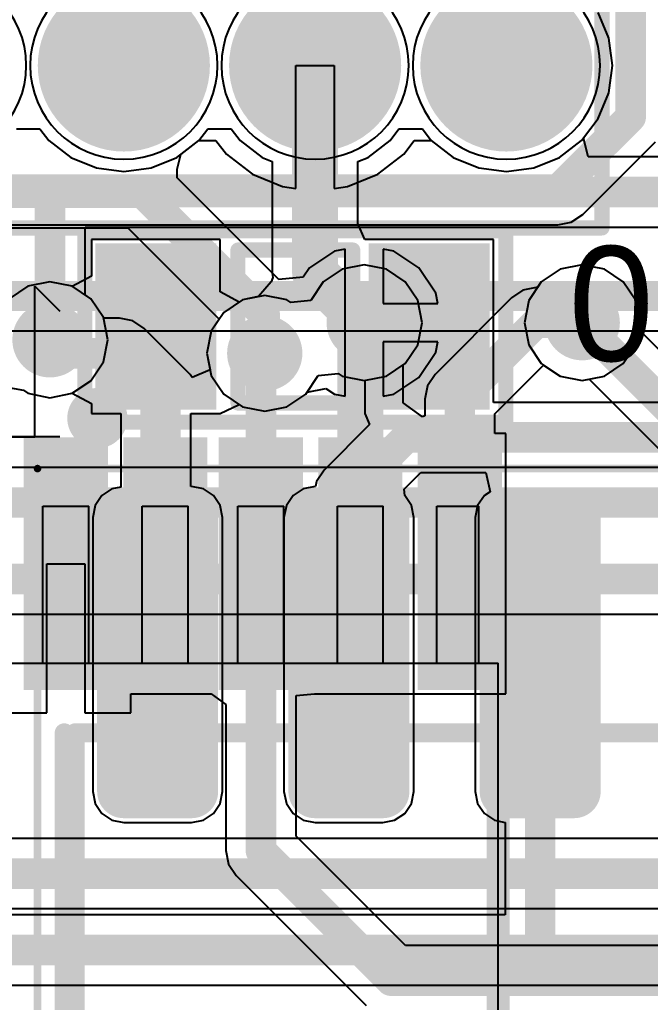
# Model space of a CAD drawing. Header units: millimetres. Extents: x 3.6 to 6.79, y 1.07 to 2.73.
# Drawn here: x 5.3469 to 5.5118, y 1.9133 to 2.1702 of the extents above; entities that cross this region are included whole.
import ezdxf

# ---------------------------------------------------------------- set-up
doc = ezdxf.new("R2010")
doc.units = ezdxf.units.MM
doc.header["$MEASUREMENT"] = 0
for name, color, linetype in [('BottomLayer', 5, 'Continuous'), ('BottomOverlay', 54, 'Continuous'), ('BottomPaste', 16, 'Continuous'), ('BottomSolder', 6, 'Continuous'), ('Mechanical13', 56, 'Continuous'), ('Mechanical15', 56, 'Continuous'), ('MidLayer1', 16, 'Continuous'), ('MidLayer2', 76, 'Continuous'), ('MultiLayer', 9, 'Continuous'), ('PadHoleLayer', 156, 'Continuous'), ('TopLayer', 1, 'Continuous'), ('TopOverlay', 2, 'Continuous'), ('TopPaste', 8, 'Continuous'), ('TopSolder', 216, 'Continuous'), ('ViaHoleLayer', 16, 'Continuous')]:
    doc.layers.add(name, color=color, linetype=linetype)

# ---------------------------------------------------------------- blocks, each defined once
blk = doc.blocks.new('61031621121_B_12')
at = {"layer": 'BottomOverlay'}
for p, q in [((0.12205, 0.39055), (0.12205, 0.40367)), ((0.12205, 0.40367), (0.12205, 0.39711)), ((0.12205, 0.39711), (0.1614, 0.39711)), ((0.1614, 0.39711), (0.15485, 0.39055))]:
    blk.add_line(p, q, dxfattribs=at)
blk = doc.blocks.new('RES_SMD_0603_B_79')
at = {"layer": 'BottomLayer'}
for points in [[(-0.04681, -0.01772), (-0.02319, -0.01772), (-0.04681, 0.01772), (-0.02319, 0.01772)], [(0.02468, -0.01772), (0.0483, -0.01772), (0.02468, 0.01771), (0.0483, 0.01771)]]:
    blk.add_solid(points, dxfattribs=at)
at = {"layer": 'BottomOverlay', "const_width": 0.00394}
for points in [[(0.035, 0.025), (-0.055, 0.025)], [(-0.055, 0.025), (-0.055, -0.025)], [(0.055, 0.025), (0.035, 0.025)], [(0.055, 0.025), (0.055, -0.025)], [(0.015, 0.02), (-0.015, 0.02)], [(-0.015, 0.02), (-0.015, -0.02)], [(0.015, 0.02), (0.015, -0.02)], [(0.015, -0.02), (-0.015, -0.02)], [(0.055, -0.025), (-0.055, -0.025)]]:
    blk.add_lwpolyline(points, dxfattribs=at)
at = {"layer": 'BottomOverlay', "const_width": 0.00197}
for points in [[(-0.05599, 0.025, 1), (-0.05402, 0.025, 1)], [(-0.05599, 0.025, 1), (-0.05402, 0.025, 1)], [(0.03401, 0.025, 1), (0.03598, 0.025, 1)], [(0.03401, 0.025, 1), (0.03598, 0.025, 1)], [(0.05401, 0.025, 1), (0.05598, 0.025, 1)], [(0.05401, 0.025, 1), (0.05598, 0.025, 1)], [(-0.01599, 0.02, 1), (-0.01402, 0.02, 1)], [(-0.01599, 0.02, 1), (-0.01402, 0.02, 1)], [(0.01401, 0.02, 1), (0.01598, 0.02, 1)], [(0.01401, 0.02, 1), (0.01598, 0.02, 1)], [(-0.01599, -0.02, 1), (-0.01402, -0.02, 1)], [(-0.01599, -0.02, 1), (-0.01402, -0.02, 1)], [(0.01401, -0.02, 1), (0.01598, -0.02, 1)], [(0.01401, -0.02, 1), (0.01598, -0.02, 1)], [(-0.05599, -0.025, 1), (-0.05402, -0.025, 1)], [(-0.05599, -0.025, 1), (-0.05402, -0.025, 1)], [(0.05401, -0.025, 1), (0.05598, -0.025, 1)], [(0.05401, -0.025, 1), (0.05598, -0.025, 1)]]:
    blk.add_lwpolyline(points, format="xyb", close=True, dxfattribs=at)
at = {"layer": 'BottomPaste'}
for points in [[(-0.04681, -0.01772), (-0.02319, -0.01772), (-0.04681, 0.01772), (-0.02319, 0.01772)], [(0.02468, -0.01772), (0.0483, -0.01772), (0.02468, 0.01771), (0.0483, 0.01771)]]:
    blk.add_solid(points, dxfattribs=at)
at = {"layer": 'BottomSolder'}
for points in [[(-0.05081, -0.02172), (-0.01919, -0.02172), (-0.05081, 0.02172), (-0.01919, 0.02172)], [(0.02068, -0.02172), (0.0523, -0.02172), (0.02068, 0.02171), (0.0523, 0.02171)]]:
    blk.add_solid(points, dxfattribs=at)
blk = doc.blocks.new('SOP65P640X110_16N_145')
at = {"layer": 'Mechanical13'}
for points in [[(0.089, 0.1), (0.089, -0.1)], [(0.089, 0.019), (0.13, 0.019)], [(0.089, 0.019), (0.089, 0.007)], [(0.13, 0.019), (0.13, 0.007)], [(0.089, 0.007), (0.13, 0.007)], [(0.089, -0.007), (0.13, -0.007)], [(0.089, -0.007), (0.089, -0.019)], [(0.13, -0.007), (0.13, -0.019)], [(0.089, -0.019), (0.13, -0.019)], [(0.089, -0.032), (0.13, -0.032)], [(0.089, -0.032), (0.089, -0.044)], [(0.13, -0.032), (0.13, -0.044)], [(0.089, -0.044), (0.13, -0.044)], [(0.089, -0.058), (0.13, -0.058)], [(0.089, -0.058), (0.089, -0.07)], [(0.13, -0.058), (0.13, -0.07)], [(0.089, -0.07), (0.13, -0.07)], [(0.089, -0.084), (0.13, -0.084)], [(0.089, -0.084), (0.089, -0.095)], [(0.13, -0.084), (0.13, -0.095)], [(0.089, -0.095), (0.13, -0.095)], [(-0.089, -0.1), (0.089, -0.1)]]:
    blk.add_lwpolyline(points, dxfattribs=at)
for points in [[(0.089, 0.019, 1), (0.089, 0.019, 1)], [(0.089, 0.019, 1), (0.089, 0.019, 1)], [(0.13, 0.019, 1), (0.13, 0.019, 1)], [(0.13, 0.019, 1), (0.13, 0.019, 1)], [(0.089, 0.007, 1), (0.089, 0.007, 1)], [(0.089, 0.007, 1), (0.089, 0.007, 1)], [(0.13, 0.007, 1), (0.13, 0.007, 1)], [(0.13, 0.007, 1), (0.13, 0.007, 1)], [(0.089, -0.007, 1), (0.089, -0.007, 1)], [(0.089, -0.007, 1), (0.089, -0.007, 1)], [(0.13, -0.007, 1), (0.13, -0.007, 1)], [(0.13, -0.007, 1), (0.13, -0.007, 1)], [(0.089, -0.019, 1), (0.089, -0.019, 1)], [(0.089, -0.019, 1), (0.089, -0.019, 1)], [(0.13, -0.019, 1), (0.13, -0.019, 1)], [(0.13, -0.019, 1), (0.13, -0.019, 1)], [(0.089, -0.032, 1), (0.089, -0.032, 1)], [(0.089, -0.032, 1), (0.089, -0.032, 1)], [(0.13, -0.032, 1), (0.13, -0.032, 1)], [(0.13, -0.032, 1), (0.13, -0.032, 1)], [(0.089, -0.044, 1), (0.089, -0.044, 1)], [(0.089, -0.044, 1), (0.089, -0.044, 1)], [(0.13, -0.044, 1), (0.13, -0.044, 1)], [(0.13, -0.044, 1), (0.13, -0.044, 1)], [(0.089, -0.058, 1), (0.089, -0.058, 1)], [(0.089, -0.058, 1), (0.089, -0.058, 1)], [(0.13, -0.058, 1), (0.13, -0.058, 1)], [(0.13, -0.058, 1), (0.13, -0.058, 1)], [(0.089, -0.07, 1), (0.089, -0.07, 1)], [(0.089, -0.07, 1), (0.089, -0.07, 1)], [(0.13, -0.07, 1), (0.13, -0.07, 1)], [(0.13, -0.07, 1), (0.13, -0.07, 1)], [(0.089, -0.084, 1), (0.089, -0.084, 1)], [(0.089, -0.084, 1), (0.089, -0.084, 1)], [(0.13, -0.084, 1), (0.13, -0.084, 1)], [(0.13, -0.084, 1), (0.13, -0.084, 1)], [(0.089, -0.095, 1), (0.089, -0.095, 1)], [(0.089, -0.095, 1), (0.089, -0.095, 1)], [(0.13, -0.095, 1), (0.13, -0.095, 1)], [(0.13, -0.095, 1), (0.13, -0.095, 1)], [(0.089, -0.1, 1), (0.089, -0.1, 1)], [(0.089, -0.1, 1), (0.089, -0.1, 1)]]:
    blk.add_lwpolyline(points, format="xyb", close=True, dxfattribs=at)
at = {"layer": 'TopLayer'}
for points in [[(0.086, 0.006), (0.144, 0.006), (0.086, 0.02), (0.144, 0.02)], [(0.086, -0.02), (0.144, -0.02), (0.086, -0.006), (0.144, -0.006)], [(0.086, -0.045), (0.144, -0.045), (0.086, -0.031), (0.144, -0.031)], [(0.086, -0.071), (0.144, -0.071), (0.086, -0.057), (0.144, -0.057)], [(0.086, -0.097), (0.144, -0.097), (0.086, -0.083), (0.144, -0.083)]]:
    blk.add_solid(points, dxfattribs=at)
at = {"layer": 'TopOverlay', "const_width": 0.006}
blk.add_lwpolyline([(-0.074, -0.1), (0.074, -0.1)], dxfattribs=at)
at = {"layer": 'TopOverlay', "const_width": 0.003}
blk.add_lwpolyline([(0.0725, -0.1, 1), (0.0755, -0.1, 1)], format="xyb", close=True, dxfattribs=at)
at = {"layer": 'TopPaste'}
for points in [[(0.086, 0.006), (0.144, 0.006), (0.086, 0.02), (0.144, 0.02)], [(0.086, -0.02), (0.144, -0.02), (0.086, -0.006), (0.144, -0.006)], [(0.086, -0.045), (0.144, -0.045), (0.086, -0.031), (0.144, -0.031)], [(0.086, -0.071), (0.144, -0.071), (0.086, -0.057), (0.144, -0.057)], [(0.086, -0.097), (0.144, -0.097), (0.086, -0.083), (0.144, -0.083)]]:
    blk.add_solid(points, dxfattribs=at)
at = {"layer": 'TopSolder'}
for points in [[(0.082, 0.002), (0.148, 0.002), (0.082, 0.024), (0.148, 0.024)], [(0.082, -0.024), (0.148, -0.024), (0.082, -0.002), (0.148, -0.002)], [(0.082, -0.049), (0.148, -0.049), (0.082, -0.027), (0.148, -0.027)], [(0.082, -0.075), (0.148, -0.075), (0.082, -0.053), (0.148, -0.053)], [(0.082, -0.101), (0.148, -0.101), (0.082, -0.079), (0.148, -0.079)]]:
    blk.add_solid(points, dxfattribs=at)
blk = doc.blocks.new('SOIC127P599X175_8N_B_157')
at = {"layer": 'BottomLayer', "const_width": 0.00295}
for points in [[(-0.13455, 0.03386, 1), (-0.13159, 0.03386, 1)], [(-0.06289, 0.03386, 1), (-0.05994, 0.03386, 1)], [(-0.13455, 0.01614, 1), (-0.13159, 0.01614, 1)], [(-0.06289, 0.01614, 1), (-0.05994, 0.01614, 1)], [(-0.13455, -0.01614, 1), (-0.13159, -0.01614, 1)], [(-0.06289, -0.01614, 1), (-0.05994, -0.01614, 1)], [(-0.13455, -0.03386, 1), (-0.13159, -0.03386, 1)], [(-0.06289, -0.03386, 1), (-0.05994, -0.03386, 1)], [(-0.13455, -0.06614, 1), (-0.13159, -0.06614, 1)], [(-0.06289, -0.06614, 1), (-0.05994, -0.06614, 1)], [(-0.13455, -0.08386, 1), (-0.13159, -0.08386, 1)], [(-0.06289, -0.08386, 1), (-0.05994, -0.08386, 1)]]:
    blk.add_lwpolyline(points, format="xyb", close=True, dxfattribs=at)
at = {"layer": 'BottomLayer'}
for points in [[(-0.13307, 0.01319), (-0.06142, 0.01319), (-0.13307, 0.03681), (-0.06142, 0.03681)], [(-0.13602, 0.01614), (-0.05846, 0.01614), (-0.13602, 0.03386), (-0.05846, 0.03386)], [(-0.13307, -0.03681), (-0.06142, -0.03681), (-0.13307, -0.01319), (-0.06142, -0.01319)], [(-0.13602, -0.03386), (-0.05846, -0.03386), (-0.13602, -0.01614), (-0.05846, -0.01614)], [(-0.13307, -0.08681), (-0.06142, -0.08681), (-0.13307, -0.06319), (-0.06142, -0.06319)], [(-0.13602, -0.08386), (-0.05846, -0.08386), (-0.13602, -0.06614), (-0.05846, -0.06614)]]:
    blk.add_solid(points, dxfattribs=at)
at = {"layer": 'BottomOverlay'}
for points, const_width in [([(-0.15512, -0.09075, 1), (-0.16299, -0.09075, 1)], 0.00787), ([(-0.16496, -0.09075, 1), (-0.16102, -0.09075, 1)], 0.00394), ([(-0.15709, -0.09075, 1), (-0.15315, -0.09075, 1)], 0.00394), ([(-0.07802, -0.09941, 1), (-0.07552, -0.09941, 1)], 0.0025)]:
    blk.add_lwpolyline(points, format="xyb", close=True, dxfattribs=dict(at, const_width=const_width))
at = {"layer": 'BottomOverlay', "const_width": 0.005}
blk.add_lwpolyline([(0.07677, -0.09941), (-0.07677, -0.09941)], dxfattribs=at)
at = {"layer": 'BottomPaste', "const_width": 0.00295}
for points in [[(-0.13455, 0.03386, 1), (-0.13159, 0.03386, 1)], [(-0.06289, 0.03386, 1), (-0.05994, 0.03386, 1)], [(-0.13455, 0.01614, 1), (-0.13159, 0.01614, 1)], [(-0.06289, 0.01614, 1), (-0.05994, 0.01614, 1)], [(-0.13455, -0.01614, 1), (-0.13159, -0.01614, 1)], [(-0.06289, -0.01614, 1), (-0.05994, -0.01614, 1)], [(-0.13455, -0.03386, 1), (-0.13159, -0.03386, 1)], [(-0.06289, -0.03386, 1), (-0.05994, -0.03386, 1)], [(-0.13455, -0.06614, 1), (-0.13159, -0.06614, 1)], [(-0.06289, -0.06614, 1), (-0.05994, -0.06614, 1)], [(-0.13455, -0.08386, 1), (-0.13159, -0.08386, 1)], [(-0.06289, -0.08386, 1), (-0.05994, -0.08386, 1)]]:
    blk.add_lwpolyline(points, format="xyb", close=True, dxfattribs=at)
at = {"layer": 'BottomPaste'}
for points in [[(-0.13307, 0.01319), (-0.06142, 0.01319), (-0.13307, 0.03681), (-0.06142, 0.03681)], [(-0.13602, 0.01614), (-0.05846, 0.01614), (-0.13602, 0.03386), (-0.05846, 0.03386)], [(-0.13307, -0.03681), (-0.06142, -0.03681), (-0.13307, -0.01319), (-0.06142, -0.01319)], [(-0.13602, -0.03386), (-0.05846, -0.03386), (-0.13602, -0.01614), (-0.05846, -0.01614)], [(-0.13307, -0.08681), (-0.06142, -0.08681), (-0.13307, -0.06319), (-0.06142, -0.06319)], [(-0.13602, -0.08386), (-0.05846, -0.08386), (-0.13602, -0.06614), (-0.05846, -0.06614)]]:
    blk.add_solid(points, dxfattribs=at)
at = {"layer": 'BottomSolder', "const_width": 0.00695}
for points in [[(-0.13655, 0.03386, 1), (-0.12959, 0.03386, 1)], [(-0.06489, 0.03386, 1), (-0.05794, 0.03386, 1)], [(-0.13655, 0.01614, 1), (-0.12959, 0.01614, 1)], [(-0.06489, 0.01614, 1), (-0.05794, 0.01614, 1)], [(-0.13655, -0.01614, 1), (-0.12959, -0.01614, 1)], [(-0.06489, -0.01614, 1), (-0.05794, -0.01614, 1)], [(-0.13655, -0.03386, 1), (-0.12959, -0.03386, 1)], [(-0.06489, -0.03386, 1), (-0.05794, -0.03386, 1)], [(-0.13655, -0.06614, 1), (-0.12959, -0.06614, 1)], [(-0.06489, -0.06614, 1), (-0.05794, -0.06614, 1)], [(-0.13655, -0.08386, 1), (-0.12959, -0.08386, 1)], [(-0.06489, -0.08386, 1), (-0.05794, -0.08386, 1)]]:
    blk.add_lwpolyline(points, format="xyb", close=True, dxfattribs=at)
at = {"layer": 'BottomSolder'}
for points in [[(-0.13307, 0.00919), (-0.06142, 0.00919), (-0.13307, 0.04081), (-0.06142, 0.04081)], [(-0.14002, 0.01614), (-0.05446, 0.01614), (-0.14002, 0.03386), (-0.05446, 0.03386)], [(-0.13307, -0.04081), (-0.06142, -0.04081), (-0.13307, -0.00919), (-0.06142, -0.00919)], [(-0.14002, -0.03386), (-0.05446, -0.03386), (-0.14002, -0.01614), (-0.05446, -0.01614)], [(-0.13307, -0.09081), (-0.06142, -0.09081), (-0.13307, -0.05919), (-0.06142, -0.05919)], [(-0.14002, -0.08386), (-0.05446, -0.08386), (-0.14002, -0.06614), (-0.05446, -0.06614)]]:
    blk.add_solid(points, dxfattribs=at)
at = {"layer": 'Mechanical13', "const_width": 0.005}
for points in [[(-0.07677, -0.09656), (-0.07677, 0.09656)], [(0.07677, -0.09656), (-0.07677, -0.09656)]]:
    blk.add_lwpolyline(points, dxfattribs=at)
at = {"layer": 'Mechanical13'}
for points, const_width in [([(-0.15512, -0.09075, 1), (-0.16299, -0.09075, 1)], 0.00787), ([(-0.16496, -0.09075, 1), (-0.16102, -0.09075, 1)], 0.00394), ([(-0.15709, -0.09075, 1), (-0.15315, -0.09075, 1)], 0.00394), ([(-0.07802, -0.09656, 1), (-0.07552, -0.09656, 1)], 0.0025), ([(-0.07802, -0.09656, 1), (-0.07552, -0.09656, 1)], 0.0025)]:
    blk.add_lwpolyline(points, format="xyb", close=True, dxfattribs=dict(at, const_width=const_width))
at = {"layer": 'Mechanical15', "const_width": 0.00197}
for points in [[(-0.14587, -0.1064), (-0.14587, 0.1064)], [(0.14587, -0.1064), (-0.14587, -0.1064)]]:
    blk.add_lwpolyline(points, dxfattribs=at)
at = {"layer": 'Mechanical15', "const_width": 0.000984}
blk.add_lwpolyline([(-0.14636, -0.1064, 1), (-0.14537, -0.1064, 1)], format="xyb", close=True, dxfattribs=at)
blk.add_lwpolyline([(-0.14636, -0.1064, 1), (-0.14537, -0.1064, 1)], format="xyb", close=True, dxfattribs=at)
blk = doc.blocks.new('SAMTEC_FTS_108_04_X_D_159')
at = {"layer": 'BottomLayer', "const_width": 0.0225}
for points in [[(0.06375, -0.025, 1), (0.08625, -0.025, 1)], [(0.11375, -0.025, 1), (0.13625, -0.025, 1)], [(0.16375, -0.025, 1), (0.18625, -0.025, 1)]]:
    blk.add_lwpolyline(points, format="xyb", close=True, dxfattribs=at)
at = {"layer": 'BottomSolder'}
for points in [[(0.04949, -0.025, 1), (0.00051, -0.025, 1)], [(0.09949, -0.025, 1), (0.05051, -0.025, 1)], [(0.14949, -0.025, 1), (0.10051, -0.025, 1)], [(0.19949, -0.025, 1), (0.15051, -0.025, 1)], [(0.04949, -0.025, 1), (0.04949, -0.025, 1)], [(0.05051, -0.025, 1), (0.05051, -0.025, 1)], [(0.09949, -0.025, 1), (0.09949, -0.025, 1)], [(0.10051, -0.025, 1), (0.10051, -0.025, 1)], [(0.14949, -0.025, 1), (0.14949, -0.025, 1)], [(0.15051, -0.025, 1), (0.15051, -0.025, 1)], [(0.19949, -0.025, 1), (0.19949, -0.025, 1)]]:
    blk.add_lwpolyline(points, format="xyb", close=True, dxfattribs=at)
at = {"layer": 'BottomSolder', "const_width": 0.0225}
for points in [[(0.06375, -0.025, 1), (0.08625, -0.025, 1)], [(0.11375, -0.025, 1), (0.13625, -0.025, 1)], [(0.16375, -0.025, 1), (0.18625, -0.025, 1)]]:
    blk.add_lwpolyline(points, format="xyb", close=True, dxfattribs=at)
at = {"layer": 'Mechanical13', "const_width": 0.00394}
for points in [[(0.2, -0.06748), (0.2, 0.06748)], [(0.06701, -0.03299), (0.06701, -0.01701)], [(0.06701, -0.01701), (0.08299, -0.01701)], [(0.08299, -0.03299), (0.08299, -0.01701)], [(0.11701, -0.03299), (0.11701, -0.01701)], [(0.11701, -0.01701), (0.13299, -0.01701)], [(0.13299, -0.03299), (0.13299, -0.01701)], [(0.16701, -0.03299), (0.16701, -0.01701)], [(0.16701, -0.01701), (0.18299, -0.01701)], [(0.18299, -0.03299), (0.18299, -0.01701)], [(0.06701, -0.03299), (0.08299, -0.03299)], [(0.11701, -0.03299), (0.13299, -0.03299)], [(0.16701, -0.03299), (0.18299, -0.03299)], [(0, -0.06748), (0.05, -0.06748)], [(0.05, -0.06748), (0.1, -0.06748)], [(0.1, -0.06748), (0.15, -0.06748)], [(0.15, -0.06748), (0.2, -0.06748)], [(-0.21772, -0.08524), (0.21772, -0.08524)]]:
    blk.add_lwpolyline(points, dxfattribs=at)
at = {"layer": 'Mechanical13', "const_width": 0.00197}
for points in [[(0.06602, -0.01701, 1), (0.06799, -0.01701, 1)], [(0.06602, -0.01701, 1), (0.06799, -0.01701, 1)], [(0.08201, -0.01701, 1), (0.08398, -0.01701, 1)], [(0.08201, -0.01701, 1), (0.08398, -0.01701, 1)], [(0.11602, -0.01701, 1), (0.11799, -0.01701, 1)], [(0.11602, -0.01701, 1), (0.11799, -0.01701, 1)], [(0.13201, -0.01701, 1), (0.13398, -0.01701, 1)], [(0.13201, -0.01701, 1), (0.13398, -0.01701, 1)], [(0.16602, -0.01701, 1), (0.16799, -0.01701, 1)], [(0.16602, -0.01701, 1), (0.16799, -0.01701, 1)], [(0.18201, -0.01701, 1), (0.18398, -0.01701, 1)], [(0.18201, -0.01701, 1), (0.18398, -0.01701, 1)], [(0.06602, -0.03299, 1), (0.06799, -0.03299, 1)], [(0.06602, -0.03299, 1), (0.06799, -0.03299, 1)], [(0.08201, -0.03299, 1), (0.08398, -0.03299, 1)], [(0.08201, -0.03299, 1), (0.08398, -0.03299, 1)], [(0.11602, -0.03299, 1), (0.11799, -0.03299, 1)], [(0.11602, -0.03299, 1), (0.11799, -0.03299, 1)], [(0.13201, -0.03299, 1), (0.13398, -0.03299, 1)], [(0.13201, -0.03299, 1), (0.13398, -0.03299, 1)], [(0.16602, -0.03299, 1), (0.16799, -0.03299, 1)], [(0.16602, -0.03299, 1), (0.16799, -0.03299, 1)], [(0.18201, -0.03299, 1), (0.18398, -0.03299, 1)], [(0.18201, -0.03299, 1), (0.18398, -0.03299, 1)], [(0.04902, -0.06748, 1), (0.05098, -0.06748, 1)], [(0.04902, -0.06748, 1), (0.05098, -0.06748, 1)], [(0.09902, -0.06748, 1), (0.10098, -0.06748, 1)], [(0.09902, -0.06748, 1), (0.10098, -0.06748, 1)], [(0.14902, -0.06748, 1), (0.15098, -0.06748, 1)], [(0.14902, -0.06748, 1), (0.15098, -0.06748, 1)], [(0.19902, -0.06748, 1), (0.20098, -0.06748, 1)], [(0.19902, -0.06748, 1), (0.20098, -0.06748, 1)]]:
    blk.add_lwpolyline(points, format="xyb", close=True, dxfattribs=at)
at = {"layer": 'Mechanical15'}
blk.add_line((0.22697, -0.09449), (-0.22697, -0.09449), dxfattribs=at)
at = {"layer": 'MidLayer1', "const_width": 0.0225}
for points in [[(0.06375, -0.025, 1), (0.08625, -0.025, 1)], [(0.11375, -0.025, 1), (0.13625, -0.025, 1)], [(0.16375, -0.025, 1), (0.18625, -0.025, 1)]]:
    blk.add_lwpolyline(points, format="xyb", close=True, dxfattribs=at)
at = {"layer": 'MidLayer2', "const_width": 0.0225}
for points in [[(0.06375, -0.025, 1), (0.08625, -0.025, 1)], [(0.11375, -0.025, 1), (0.13625, -0.025, 1)], [(0.16375, -0.025, 1), (0.18625, -0.025, 1)]]:
    blk.add_lwpolyline(points, format="xyb", close=True, dxfattribs=at)
at = {"layer": 'MultiLayer', "const_width": 0.0225}
for points in [[(0.06375, -0.025, 1), (0.08625, -0.025, 1)], [(0.11375, -0.025, 1), (0.13625, -0.025, 1)], [(0.16375, -0.025, 1), (0.18625, -0.025, 1)]]:
    blk.add_lwpolyline(points, format="xyb", close=True, dxfattribs=at)
at = {"layer": 'PadHoleLayer', "const_width": 0.01398}
for points in [[(0.06801, -0.025, 1), (0.08199, -0.025, 1)], [(0.11801, -0.025, 1), (0.13199, -0.025, 1)], [(0.16801, -0.025, 1), (0.18199, -0.025, 1)]]:
    blk.add_lwpolyline(points, format="xyb", close=True, dxfattribs=at)
at = {"layer": 'TopLayer', "const_width": 0.0225}
for points in [[(0.06375, -0.025, 1), (0.08625, -0.025, 1)], [(0.11375, -0.025, 1), (0.13625, -0.025, 1)], [(0.16375, -0.025, 1), (0.18625, -0.025, 1)]]:
    blk.add_lwpolyline(points, format="xyb", close=True, dxfattribs=at)
at = {"layer": 'TopOverlay', "const_width": 0.00787}
blk.add_lwpolyline([(-0.21772, -0.08524), (0.21772, -0.08524)], dxfattribs=at)
at = {"layer": 'TopSolder'}
for points in [[(0.04949, -0.025, 1), (0.00051, -0.025, 1)], [(0.09949, -0.025, 1), (0.05051, -0.025, 1)], [(0.14949, -0.025, 1), (0.10051, -0.025, 1)], [(0.19949, -0.025, 1), (0.15051, -0.025, 1)], [(0.04949, -0.025, 1), (0.04949, -0.025, 1)], [(0.05051, -0.025, 1), (0.05051, -0.025, 1)], [(0.09949, -0.025, 1), (0.09949, -0.025, 1)], [(0.10051, -0.025, 1), (0.10051, -0.025, 1)], [(0.14949, -0.025, 1), (0.14949, -0.025, 1)], [(0.15051, -0.025, 1), (0.15051, -0.025, 1)], [(0.19949, -0.025, 1), (0.19949, -0.025, 1)]]:
    blk.add_lwpolyline(points, format="xyb", close=True, dxfattribs=at)
at = {"layer": 'TopSolder', "const_width": 0.0225}
for points in [[(0.06375, -0.025, 1), (0.08625, -0.025, 1)], [(0.11375, -0.025, 1), (0.13625, -0.025, 1)], [(0.16375, -0.025, 1), (0.18625, -0.025, 1)]]:
    blk.add_lwpolyline(points, format="xyb", close=True, dxfattribs=at)

msp = doc.modelspace()

# ---------------------------------------------------------------- linework, layer by layer
at = {"layer": 'BottomLayer'}
for p, q in [((5.50096, 2.16542), (5.49819, 2.1721)), ((5.5019, 2.15824), (5.50096, 2.16542)), ((5.50096, 2.15106), (5.5019, 2.15824)), ((5.49819, 2.14437), (5.50096, 2.15106)), ((5.49378, 2.13862), (5.49819, 2.14437)), ((5.34609, 2.14164), (5.35224, 2.14164)), ((5.35224, 2.14164), (5.35455, 2.13862)), ((5.39378, 2.13862), (5.39609, 2.14164)), ((5.39609, 2.14164), (5.40224, 2.14164)), ((5.40224, 2.14164), (5.40455, 2.13862)), ((5.44378, 2.13862), (5.44609, 2.14164)), ((5.44609, 2.14164), (5.45224, 2.14164)), ((5.45224, 2.14164), (5.45455, 2.13862)), ((5.35455, 2.13862), (5.3603, 2.13422)), ((5.38803, 2.13422), (5.39378, 2.13862)), ((5.40455, 2.13862), (5.4103, 2.13422)), ((5.43803, 2.13422), (5.44378, 2.13862)), ((5.45455, 2.13862), (5.4603, 2.13422)), ((5.48803, 2.13422), (5.49378, 2.13862)), ((5.3603, 2.13422), (5.36699, 2.13144)), ((5.38134, 2.13144), (5.38803, 2.13422)), ((5.4103, 2.13422), (5.41295, 2.13312)), ((5.41295, 2.13312), (5.41295, 2.10384)), ((5.43538, 2.13312), (5.43803, 2.13422)), ((5.43538, 2.11697), (5.43538, 2.13312)), ((5.4603, 2.13422), (5.46699, 2.13144)), ((5.48134, 2.13144), (5.48803, 2.13422)), ((5.36699, 2.13144), (5.37417, 2.1305)), ((5.37417, 2.1305), (5.38134, 2.13144)), ((5.46699, 2.13144), (5.47417, 2.1305)), ((5.47417, 2.1305), (5.48134, 2.13144)), ((5.43719, 2.11272), (5.43538, 2.11697)), ((5.39932, 2.11272), (5.3657, 2.11272)), ((5.3657, 2.11272), (5.3657, 2.10315)), ((5.39932, 2.09906), (5.39932, 2.11272)), ((5.47081, 2.11272), (5.43719, 2.11272)), ((5.47081, 2.07018), (5.47081, 2.11272)), ((5.48821, 2.10498), (5.4833, 2.1017)), ((5.494, 2.10613), (5.48821, 2.10498)), ((5.49979, 2.10498), (5.494, 2.10613)), ((5.5047, 2.1017), (5.49979, 2.10498)), ((5.35486, 2.10167), (5.34907, 2.10052)), ((5.36065, 2.10052), (5.35486, 2.10167)), ((5.3657, 2.10315), (5.3607, 2.10048)), ((5.41264, 2.10169), (5.4094, 2.09782)), ((5.41316, 2.1028), (5.41264, 2.10169)), ((5.41295, 2.10384), (5.41295, 2.10383)), ((5.41295, 2.10383), (5.41316, 2.1028)), ((5.4833, 2.1017), (5.48002, 2.09679)), ((5.50798, 2.09679), (5.5047, 2.1017)), ((5.34907, 2.10052), (5.34416, 2.09724)), ((5.3607, 2.10048), (5.36065, 2.10052)), ((5.40432, 2.09639), (5.39932, 2.09906)), ((5.40521, 2.09698), (5.40432, 2.09639)), ((5.4094, 2.09782), (5.40521, 2.09698)), ((5.48002, 2.09679), (5.47887, 2.091)), ((5.50913, 2.091), (5.50798, 2.09679)), ((5.47887, 2.091), (5.48002, 2.08521)), ((5.50798, 2.08521), (5.50913, 2.091)), ((5.48002, 2.08521), (5.4833, 2.0803)), ((5.5047, 2.0803), (5.50798, 2.08521)), ((5.4833, 2.0803), (5.48821, 2.07702)), ((5.49979, 2.07702), (5.5047, 2.0803)), ((5.4217, 2.0723), (5.42498, 2.07721)), ((5.42498, 2.07721), (5.43018, 2.07771)), ((5.43018, 2.07771), (5.43121, 2.07702)), ((5.43121, 2.07702), (5.437, 2.07587)), ((5.437, 2.07587), (5.43719, 2.07571)), ((5.43719, 2.07571), (5.43719, 2.06728)), ((5.48821, 2.07702), (5.494, 2.07587)), ((5.494, 2.07587), (5.49979, 2.07702)), ((5.34303, 2.0742), (5.3479, 2.07333)), ((5.3479, 2.07333), (5.34907, 2.07255)), ((5.34907, 2.07255), (5.35486, 2.0714)), ((5.35486, 2.0714), (5.36065, 2.07255)), ((5.36065, 2.07255), (5.3607, 2.07259)), ((5.3607, 2.07259), (5.3657, 2.06991)), ((5.41679, 2.06902), (5.4217, 2.0723)), ((5.3657, 2.06991), (5.3657, 2.06729)), ((5.39932, 2.06729), (5.40432, 2.06961)), ((5.40432, 2.06961), (5.40521, 2.06902)), ((5.40521, 2.06902), (5.411, 2.06787)), ((5.411, 2.06787), (5.41679, 2.06902)), ((5.52, 2.07018), (5.47081, 2.07018)), ((5.3657, 2.06729), (5.37334, 2.06729)), ((5.37334, 2.06729), (5.37334, 2.04802)), ((5.39169, 2.04818), (5.39169, 2.06729)), ((5.39169, 2.06729), (5.39932, 2.06729)), ((5.39932, 2.06729), (5.39932, 2.06729)), ((5.43719, 2.06728), (5.43719, 2.06728)), ((5.43719, 2.06728), (5.4384, 2.06437)), ((5.4384, 2.06437), (5.42651, 2.05249)), ((5.42651, 2.05249), (5.42452, 2.04951)), ((5.44743, 2.04745), (5.4518, 2.05182)), ((5.4518, 2.05182), (5.46878, 2.05182)), ((5.46878, 2.05182), (5.46993, 2.04682)), ((5.37104, 2.04756), (5.36841, 2.0458)), ((5.37334, 2.04802), (5.37104, 2.04756)), ((5.39186, 2.04818), (5.39169, 2.04818)), ((5.39496, 2.04756), (5.39186, 2.04818)), ((5.39759, 2.0458), (5.39496, 2.04756)), ((5.42104, 2.04756), (5.41841, 2.0458)), ((5.42414, 2.04818), (5.42104, 2.04756)), ((5.42426, 2.04818), (5.42414, 2.04818)), ((5.42452, 2.04951), (5.42426, 2.04818)), ((5.44759, 2.0458), (5.44743, 2.04745)), ((5.36841, 2.0458), (5.36665, 2.04317)), ((5.39935, 2.04317), (5.39759, 2.0458)), ((5.41841, 2.0458), (5.41665, 2.04317)), ((5.44935, 2.04317), (5.44759, 2.0458)), ((5.46841, 2.0458), (5.46665, 2.04317)), ((5.46993, 2.04682), (5.46841, 2.0458)), ((5.36665, 2.04317), (5.36603, 2.04007)), ((5.39997, 2.04007), (5.39935, 2.04317)), ((5.41665, 2.04317), (5.41603, 2.04007)), ((5.44997, 2.04007), (5.44935, 2.04317)), ((5.46665, 2.04317), (5.46603, 2.04007)), ((5.36603, 2.04007), (5.36603, 1.96842)), ((5.39997, 1.96842), (5.39997, 2.04007)), ((5.41603, 2.04007), (5.41603, 1.96842)), ((5.44997, 1.96842), (5.44997, 2.04007)), ((5.46603, 2.04007), (5.46603, 1.96842)), ((5.36603, 1.96842), (5.36665, 1.96531)), ((5.39935, 1.96531), (5.39997, 1.96842)), ((5.41603, 1.96842), (5.41665, 1.96531)), ((5.44935, 1.96531), (5.44997, 1.96842)), ((5.46603, 1.96842), (5.46665, 1.96531)), ((5.36665, 1.96531), (5.36841, 1.96268)), ((5.39759, 1.96268), (5.39935, 1.96531)), ((5.41665, 1.96531), (5.41841, 1.96268)), ((5.44759, 1.96268), (5.44935, 1.96531)), ((5.46665, 1.96531), (5.46841, 1.96268)), ((5.36841, 1.96268), (5.37104, 1.96093)), ((5.39496, 1.96093), (5.39759, 1.96268)), ((5.41841, 1.96268), (5.42104, 1.96093)), ((5.44496, 1.96093), (5.44759, 1.96268)), ((5.46841, 1.96268), (5.47104, 1.96093)), ((5.37104, 1.96093), (5.37414, 1.96031)), ((5.37414, 1.96031), (5.39186, 1.96031)), ((5.39186, 1.96031), (5.39496, 1.96093)), ((5.42104, 1.96093), (5.42414, 1.96031)), ((5.42414, 1.96031), (5.44186, 1.96031)), ((5.44186, 1.96031), (5.44496, 1.96093)), ((5.47104, 1.96093), (5.47382, 1.96037)), ((5.47382, 1.96037), (5.47382, 1.93618)), ((5.47382, 1.93618), (5.32422, 1.93618)), ((4.7905, 1.91782), (5.57324, 1.91782))]:
    msp.add_line(p, q, dxfattribs=at)
for points, const_width in [([(5.42417, 2.10383), (5.42417, 2.15824)], 0.012), ([(5.42417, 2.10383), (5.437, 2.091)], 0.012), ([(5.38251, 2.00473), (5.38251, 2.09)], 0.008), ([(5.433, 2.046), (5.448, 2.061)], 0.008), ([(5.448, 2.061), (5.52, 2.061)], 0.008), ([(5.433, 2.00424), (5.433, 2.046)], 0.008), ([(5.38251, 2.00473), (5.383, 2.00424)], 0.008), ([(5.483, 1.927), (5.483, 2.00424)], 0.008), ([(5.207, 1.927), (5.483, 1.927)], 0.008), ([(5.483, 1.927), (5.85554, 1.927)], 0.008)]:
    msp.add_lwpolyline(points, dxfattribs=dict(at, const_width=const_width))
for points, const_width in [([(5.42117, 2.15824, 1), (5.42717, 2.15824, 1)], 0.006), ([(5.42117, 2.10383, 1), (5.42717, 2.10383, 1)], 0.006), ([(5.42117, 2.10383, 1), (5.42717, 2.10383, 1)], 0.006), ([(5.43208, 2.091, 1), (5.44192, 2.091, 1)], 0.00984), ([(5.48908, 2.091, 1), (5.49892, 2.091, 1)], 0.00984), ([(5.34994, 2.08653, 1), (5.35978, 2.08653, 1)], 0.00984), ([(5.434, 2.091, 1), (5.44, 2.091, 1)], 0.006), ([(5.38051, 2.09, 1), (5.38451, 2.09, 1)], 0.004), ([(5.40608, 2.083, 1), (5.41592, 2.083, 1)], 0.00984), ([(5.446, 2.061, 1), (5.45, 2.061, 1)], 0.004), ([(5.446, 2.061, 1), (5.45, 2.061, 1)], 0.004), ([(5.431, 2.046, 1), (5.435, 2.046, 1)], 0.004), ([(5.431, 2.046, 1), (5.435, 2.046, 1)], 0.004), ([(5.38051, 2.00473, 1), (5.38451, 2.00473, 1)], 0.004), ([(5.38051, 2.00473, 1), (5.38451, 2.00473, 1)], 0.004), ([(5.381, 2.00424, 1), (5.385, 2.00424, 1)], 0.004), ([(5.431, 2.00424, 1), (5.435, 2.00424, 1)], 0.004), ([(5.481, 2.00424, 1), (5.485, 2.00424, 1)], 0.004), ([(5.481, 1.927, 1), (5.485, 1.927, 1)], 0.004), ([(5.481, 1.927, 1), (5.485, 1.927, 1)], 0.004), ([(5.481, 1.927, 1), (5.485, 1.927, 1)], 0.004)]:
    msp.add_lwpolyline(points, format="xyb", close=True, dxfattribs=dict(at, const_width=const_width))
at = {"layer": 'MidLayer1'}
for p, q in [((5.50096, 2.16542), (5.49819, 2.1721)), ((5.5019, 2.15824), (5.50096, 2.16542)), ((5.41917, 2.12611), (5.41917, 2.15824)), ((5.41917, 2.15824), (5.42917, 2.15824)), ((5.42917, 2.15824), (5.42917, 2.12611)), ((5.50096, 2.15106), (5.5019, 2.15824)), ((5.49819, 2.14437), (5.50096, 2.15106)), ((5.49378, 2.13862), (5.49819, 2.14437)), ((5.38905, 2.135), (5.39378, 2.13862)), ((5.39378, 2.13862), (5.39825, 2.13862)), ((5.39825, 2.13862), (5.40099, 2.13506)), ((5.44734, 2.13506), (5.45008, 2.13862)), ((5.45008, 2.13862), (5.45455, 2.13862)), ((5.45455, 2.13862), (5.4603, 2.13422)), ((5.48803, 2.13422), (5.49378, 2.13862)), ((5.38809, 2.13112), (5.38905, 2.135)), ((5.40099, 2.13506), (5.40778, 2.12985)), ((5.44056, 2.12985), (5.44734, 2.13506)), ((5.4603, 2.13422), (5.46699, 2.13144)), ((5.48134, 2.13144), (5.48803, 2.13422)), ((5.38813, 2.12884), (5.38809, 2.13112)), ((5.40778, 2.12985), (5.41568, 2.12657)), ((5.43265, 2.12657), (5.44056, 2.12985)), ((5.46699, 2.13144), (5.47417, 2.1305)), ((5.47417, 2.1305), (5.48134, 2.13144)), ((5.41467, 2.1023), (5.38813, 2.12884)), ((5.41568, 2.12657), (5.41917, 2.12611)), ((5.42917, 2.12611), (5.43265, 2.12657)), ((5.32922, 2.11582), (5.3752, 2.11582)), ((5.3752, 2.11582), (5.39911, 2.09192)), ((5.42926, 2.10969), (5.42269, 2.10531)), ((5.432, 2.11024), (5.42926, 2.10969)), ((5.432, 2.091), (5.432, 2.11024)), ((5.44474, 2.10969), (5.442, 2.11024)), ((5.442, 2.11024), (5.442, 2.096)), ((5.45131, 2.10531), (5.44474, 2.10969)), ((5.42269, 2.10531), (5.42108, 2.10289)), ((5.45569, 2.09874), (5.45131, 2.10531)), ((5.48821, 2.10498), (5.4833, 2.1017)), ((5.494, 2.10613), (5.48821, 2.10498)), ((5.49979, 2.10498), (5.494, 2.10613)), ((5.5047, 2.1017), (5.49979, 2.10498)), ((5.35486, 2.10167), (5.34907, 2.10052)), ((5.36065, 2.10052), (5.35486, 2.10167)), ((5.42108, 2.10289), (5.41467, 2.1023)), ((5.4833, 2.1017), (5.48002, 2.09679)), ((5.50798, 2.09679), (5.5047, 2.1017)), ((5.34907, 2.10052), (5.34416, 2.09724)), ((5.36556, 2.09724), (5.36065, 2.10052)), ((5.36884, 2.09233), (5.36556, 2.09724)), ((5.45624, 2.096), (5.45569, 2.09874)), ((5.48002, 2.09679), (5.47887, 2.091)), ((5.50913, 2.091), (5.50798, 2.09679)), ((5.442, 2.096), (5.45624, 2.096)), ((5.36999, 2.08653), (5.36884, 2.09233)), ((5.39911, 2.09192), (5.39702, 2.08879)), ((5.39702, 2.08879), (5.39587, 2.083)), ((5.432, 2.07176), (5.432, 2.091)), ((5.47887, 2.091), (5.48002, 2.08521)), ((5.50798, 2.08521), (5.50913, 2.091)), ((5.36884, 2.08074), (5.36999, 2.08653)), ((5.45624, 2.086), (5.442, 2.086)), ((5.442, 2.086), (5.442, 2.07176)), ((5.45569, 2.08326), (5.45624, 2.086)), ((5.48002, 2.08521), (5.4833, 2.0803)), ((5.5047, 2.0803), (5.50798, 2.08521)), ((5.39587, 2.083), (5.39702, 2.07721)), ((5.45131, 2.07669), (5.45569, 2.08326)), ((5.36556, 2.07583), (5.36884, 2.08074)), ((5.4833, 2.0803), (5.48821, 2.07702)), ((5.49979, 2.07702), (5.5047, 2.0803)), ((5.36065, 2.07255), (5.36556, 2.07583)), ((5.39702, 2.07721), (5.4003, 2.0723)), ((5.44474, 2.07231), (5.45131, 2.07669)), ((5.48821, 2.07702), (5.494, 2.07587)), ((5.494, 2.07587), (5.49979, 2.07702)), ((5.34303, 2.0742), (5.3479, 2.07333)), ((5.3479, 2.07333), (5.34907, 2.07255)), ((5.42207, 2.07286), (5.42698, 2.07383)), ((5.42698, 2.07383), (5.42926, 2.07231)), ((5.34907, 2.07255), (5.35486, 2.0714)), ((5.35486, 2.0714), (5.36065, 2.07255)), ((5.4003, 2.0723), (5.40521, 2.06902)), ((5.41679, 2.06902), (5.4217, 2.0723)), ((5.4217, 2.0723), (5.42207, 2.07286)), ((5.42926, 2.07231), (5.432, 2.07176)), ((5.442, 2.07176), (5.44474, 2.07231)), ((5.40521, 2.06902), (5.411, 2.06787)), ((5.411, 2.06787), (5.41679, 2.06902)), ((5.5382, 2.05318), (5.017, 2.05318)), ((5.10417, 2.01482), (5.62028, 2.01482))]:
    msp.add_line(p, q, dxfattribs=at)
at = {"layer": 'MidLayer1', "const_width": 0.008}
for points in [[(4.524, 2.125), (5.379, 2.125)], [(5.379, 2.125), (5.411, 2.093)], [(5.411, 2.083), (5.411, 2.093)], [(5.017, 2.044), (5.542, 2.044)], [(5.10037, 2.024), (5.632, 2.024)]]:
    msp.add_lwpolyline(points, dxfattribs=at)
at = {"layer": 'MidLayer1'}
for points, const_width in [([(5.377, 2.125, 1), (5.381, 2.125, 1)], 0.004), ([(5.377, 2.125, 1), (5.381, 2.125, 1)], 0.004), ([(5.43208, 2.091, 1), (5.44192, 2.091, 1)], 0.00984), ([(5.48908, 2.091, 1), (5.49892, 2.091, 1)], 0.00984), ([(5.34994, 2.08653, 1), (5.35978, 2.08653, 1)], 0.00984), ([(5.409, 2.093, 1), (5.413, 2.093, 1)], 0.004), ([(5.409, 2.093, 1), (5.413, 2.093, 1)], 0.004), ([(5.40608, 2.083, 1), (5.41592, 2.083, 1)], 0.00984), ([(5.409, 2.083, 1), (5.413, 2.083, 1)], 0.004)]:
    msp.add_lwpolyline(points, format="xyb", close=True, dxfattribs=dict(at, const_width=const_width))
at = {"layer": 'MidLayer2'}
for p, q in [((5.50096, 2.16542), (5.49819, 2.1721)), ((5.5019, 2.15824), (5.50096, 2.16542)), ((5.50096, 2.15106), (5.5019, 2.15824)), ((5.49819, 2.14437), (5.50096, 2.15106)), ((5.49432, 2.13933), (5.49819, 2.14437)), ((5.49559, 2.13433), (5.49432, 2.13933)), ((5.62326, 2.13433), (5.49559, 2.13433)), ((5.36403, 2.09825), (5.36403, 2.11598)), ((5.36403, 2.11598), (5.70104, 2.11598)), ((5.43121, 2.10498), (5.4263, 2.1017)), ((5.437, 2.10613), (5.43121, 2.10498)), ((5.44279, 2.10498), (5.437, 2.10613)), ((5.4477, 2.1017), (5.44279, 2.10498)), ((5.48821, 2.10498), (5.4833, 2.1017)), ((5.494, 2.10613), (5.48821, 2.10498)), ((5.49979, 2.10498), (5.494, 2.10613)), ((5.5047, 2.1017), (5.49979, 2.10498)), ((5.4263, 2.1017), (5.42302, 2.09679)), ((5.45098, 2.09679), (5.4477, 2.1017)), ((5.4833, 2.1017), (5.48002, 2.09679)), ((5.50798, 2.09679), (5.5047, 2.1017)), ((5.36556, 2.09724), (5.36403, 2.09825)), ((5.36884, 2.09233), (5.36556, 2.09724)), ((5.40521, 2.09698), (5.4003, 2.0937)), ((5.411, 2.09813), (5.40521, 2.09698)), ((5.41679, 2.09698), (5.411, 2.09813)), ((5.41782, 2.09629), (5.41679, 2.09698)), ((5.42302, 2.09679), (5.41782, 2.09629)), ((5.45213, 2.091), (5.45098, 2.09679)), ((5.48002, 2.09679), (5.47887, 2.091)), ((5.50913, 2.091), (5.50798, 2.09679)), ((5.4003, 2.0937), (5.39702, 2.08879)), ((5.36999, 2.08653), (5.36884, 2.09233)), ((5.39702, 2.08879), (5.39587, 2.083)), ((5.45098, 2.08521), (5.45213, 2.091)), ((5.47887, 2.091), (5.48002, 2.08521)), ((5.50878, 2.0892), (5.50913, 2.091)), ((5.6028, 1.99518), (5.50878, 2.0892)), ((5.36884, 2.08074), (5.36999, 2.08653)), ((5.4477, 2.0803), (5.45098, 2.08521)), ((5.48002, 2.08521), (5.4833, 2.0803)), ((5.39587, 2.083), (5.39702, 2.07721)), ((5.36556, 2.07583), (5.36884, 2.08074)), ((5.44279, 2.07702), (5.4477, 2.0803)), ((5.4833, 2.0803), (5.48821, 2.07702)), ((5.36065, 2.07255), (5.36556, 2.07583)), ((5.39702, 2.07721), (5.4003, 2.0723)), ((5.4217, 2.0723), (5.42498, 2.07721)), ((5.42498, 2.07721), (5.43018, 2.07771)), ((5.43018, 2.07771), (5.43121, 2.07702)), ((5.43121, 2.07702), (5.437, 2.07587)), ((5.437, 2.07587), (5.44279, 2.07702)), ((5.48821, 2.07702), (5.494, 2.07587)), ((5.494, 2.07587), (5.4958, 2.07622)), ((5.4958, 2.07622), (5.59251, 1.97951)), ((5.34303, 2.0742), (5.3479, 2.07333)), ((5.3479, 2.07333), (5.34907, 2.07255)), ((5.34907, 2.07255), (5.35486, 2.0714)), ((5.35486, 2.0714), (5.36065, 2.07255)), ((5.4003, 2.0723), (5.40521, 2.06902)), ((5.41679, 2.06902), (5.4217, 2.0723)), ((5.40521, 2.06902), (5.411, 2.06787)), ((5.411, 2.06787), (5.41679, 2.06902)), ((5.52128, 1.95618), (5.31964, 1.95618)), ((5.3193, 1.93782), (5.52128, 1.93782))]:
    msp.add_line(p, q, dxfattribs=at)
at = {"layer": 'MidLayer2', "const_width": 0.008}
for points in [[(4.47389, 2.12574), (5.35486, 2.12574)], [(5.35486, 2.12574), (5.35544, 2.12516)], [(5.35486, 2.08653), (5.35486, 2.12574)], [(5.35544, 2.12516), (5.70484, 2.12516)], [(5.494, 2.091), (5.599, 1.986)], [(4.857, 1.947), (5.533, 1.947)]]:
    msp.add_lwpolyline(points, dxfattribs=at)
at = {"layer": 'MidLayer2'}
for points, const_width in [([(5.35286, 2.12574, 1), (5.35686, 2.12574, 1)], 0.004), ([(5.35286, 2.12574, 1), (5.35686, 2.12574, 1)], 0.004), ([(5.35286, 2.12574, 1), (5.35686, 2.12574, 1)], 0.004), ([(5.35344, 2.12516, 1), (5.35744, 2.12516, 1)], 0.004), ([(5.35344, 2.12516, 1), (5.35744, 2.12516, 1)], 0.004), ([(5.43208, 2.091, 1), (5.44192, 2.091, 1)], 0.00984), ([(5.48908, 2.091, 1), (5.49892, 2.091, 1)], 0.00984), ([(5.34994, 2.08653, 1), (5.35978, 2.08653, 1)], 0.00984), ([(5.492, 2.091, 1), (5.496, 2.091, 1)], 0.004), ([(5.40608, 2.083, 1), (5.41592, 2.083, 1)], 0.00984), ([(5.35286, 2.08653, 1), (5.35686, 2.08653, 1)], 0.004)]:
    msp.add_lwpolyline(points, format="xyb", close=True, dxfattribs=dict(at, const_width=const_width))
at = {"layer": 'MultiLayer', "const_width": 0.00984}
for points in [[(5.43208, 2.091, 1), (5.44192, 2.091, 1)], [(5.48908, 2.091, 1), (5.49892, 2.091, 1)], [(5.34994, 2.08653, 1), (5.35978, 2.08653, 1)], [(5.40608, 2.083, 1), (5.41592, 2.083, 1)]]:
    msp.add_lwpolyline(points, format="xyb", close=True, dxfattribs=at)
at = {"layer": 'TopLayer'}
for p, q in [((5.49412, 2.11925), (5.51315, 2.13829)), ((5.48763, 2.11656), (5.49114, 2.11726)), ((5.49114, 2.11726), (5.49412, 2.11925)), ((5.29654, 2.11656), (5.48763, 2.11656)), ((5.43121, 2.10498), (5.4263, 2.1017)), ((5.437, 2.10613), (5.43121, 2.10498)), ((5.44279, 2.10498), (5.437, 2.10613)), ((5.4477, 2.1017), (5.44279, 2.10498)), ((5.48821, 2.10498), (5.4833, 2.1017)), ((5.494, 2.10613), (5.48821, 2.10498)), ((5.49979, 2.10498), (5.494, 2.10613)), ((5.5047, 2.1017), (5.49979, 2.10498)), ((5.35486, 2.10167), (5.34907, 2.10052)), ((5.36065, 2.10052), (5.35486, 2.10167)), ((5.4263, 2.1017), (5.42302, 2.09679)), ((5.45098, 2.09679), (5.4477, 2.1017)), ((5.4833, 2.1017), (5.48228, 2.10018)), ((5.50798, 2.09679), (5.5047, 2.1017)), ((5.34907, 2.10052), (5.34416, 2.09724)), ((5.36556, 2.09724), (5.36065, 2.10052)), ((5.47849, 2.09948), (5.47551, 2.09749)), ((5.482, 2.10018), (5.47849, 2.09948)), ((5.48228, 2.10018), (5.482, 2.10018)), ((5.36884, 2.09233), (5.36556, 2.09724)), ((5.40521, 2.09698), (5.4003, 2.0937)), ((5.411, 2.09813), (5.40521, 2.09698)), ((5.41679, 2.09698), (5.411, 2.09813)), ((5.41782, 2.09629), (5.41679, 2.09698)), ((5.42302, 2.09679), (5.41782, 2.09629)), ((5.45213, 2.091), (5.45098, 2.09679)), ((5.47551, 2.09749), (5.45551, 2.07749)), ((5.50913, 2.091), (5.50798, 2.09679)), ((5.4003, 2.0937), (5.39702, 2.08879)), ((5.36887, 2.09218), (5.36884, 2.09233)), ((5.373, 2.09218), (5.36887, 2.09218)), ((5.37651, 2.09148), (5.373, 2.09218)), ((5.37949, 2.08949), (5.37651, 2.09148)), ((5.39149, 2.07749), (5.37949, 2.08949)), ((5.39702, 2.08879), (5.39587, 2.083)), ((5.45098, 2.08521), (5.45213, 2.091)), ((5.50798, 2.08521), (5.50913, 2.091)), ((5.4477, 2.0803), (5.45098, 2.08521)), ((5.5047, 2.0803), (5.50798, 2.08521)), ((5.39587, 2.083), (5.39673, 2.07864)), ((5.39673, 2.07864), (5.39202, 2.07669)), ((5.44722, 2.07997), (5.4477, 2.0803)), ((5.44722, 2.07007), (5.44722, 2.07997)), ((5.47118, 2.0672), (5.48388, 2.07991)), ((5.48388, 2.07991), (5.48821, 2.07702)), ((5.49979, 2.07702), (5.5047, 2.0803)), ((5.39202, 2.07669), (5.39149, 2.07749)), ((5.45551, 2.07749), (5.45352, 2.07451)), ((5.48821, 2.07702), (5.494, 2.07587)), ((5.494, 2.07587), (5.49979, 2.07702)), ((5.45352, 2.07451), (5.45282, 2.071)), ((5.45282, 2.071), (5.45282, 2.06663)), ((5.45222, 2.06643), (5.44722, 2.07007)), ((5.45282, 2.06663), (5.45222, 2.06643)), ((5.47118, 2.062), (5.47118, 2.0672)), ((5.474, 2.062), (5.47118, 2.062)), ((5.474, 1.994), (5.474, 2.062)), ((5.354, 1.989), (5.354, 2.028)), ((5.354, 2.028), (5.364, 2.028)), ((5.364, 2.028), (5.364, 1.989)), ((5.376, 1.989), (5.376, 1.994)), ((5.376, 1.994), (5.397, 1.994)), ((5.397, 1.994), (5.40082, 1.99116)), ((5.41918, 1.99357), (5.424, 1.994)), ((5.41918, 1.9568), (5.41918, 1.99357)), ((5.424, 1.994), (5.424, 1.994)), ((5.424, 1.994), (5.424, 1.994)), ((5.424, 1.994), (5.445, 1.994)), ((5.445, 1.994), (5.448, 1.994)), ((5.448, 1.994), (5.453, 1.994)), ((5.453, 1.994), (5.474, 1.994)), ((5.40082, 1.99116), (5.40082, 1.953)), ((5.342, 1.989), (5.354, 1.989)), ((5.364, 1.989), (5.376, 1.989)), ((5.4478, 1.92818), (5.41918, 1.9568)), ((5.40082, 1.953), (5.40152, 1.94949)), ((5.40152, 1.94949), (5.40351, 1.94651)), ((5.40351, 1.94651), (5.43751, 1.91251)), ((5.52524, 1.92818), (5.4478, 1.92818))]:
    msp.add_line(p, q, dxfattribs=at)
for points, const_width in [([(5.50667, 2.14477), (5.50667, 2.19367)], 0.008), ([(5.48763, 2.12574), (5.50667, 2.14477)], 0.008), ([(5.29274, 2.12574), (5.48763, 2.12574)], 0.008), ([(5.436, 2.09), (5.437, 2.091)], 0.012), ([(5.436, 2.028), (5.436, 2.09)], 0.012), ([(5.462, 2.071), (5.482, 2.091)], 0.008), ([(5.482, 2.091), (5.494, 2.091)], 0.008), ([(5.35486, 2.08653), (5.35839, 2.083)], 0.008), ([(5.35839, 2.083), (5.373, 2.083)], 0.008), ([(5.373, 2.083), (5.385, 2.071)], 0.008), ([(5.41, 2.082), (5.411, 2.083)], 0.008), ([(5.41, 2.028), (5.41, 2.082)], 0.008), ([(5.385, 2.028), (5.385, 2.071)], 0.008), ([(5.462, 2.028), (5.462, 2.071)], 0.008), ([(5.41, 1.953), (5.41, 2.028)], 0.008), ([(5.41, 1.953), (5.444, 1.919)], 0.008), ([(5.444, 1.919), (5.582, 1.919)], 0.008)]:
    msp.add_lwpolyline(points, dxfattribs=dict(at, const_width=const_width))
for points, const_width in [([(5.50467, 2.14477, 1), (5.50867, 2.14477, 1)], 0.004), ([(5.50467, 2.14477, 1), (5.50867, 2.14477, 1)], 0.004), ([(5.48563, 2.12574, 1), (5.48963, 2.12574, 1)], 0.004), ([(5.48563, 2.12574, 1), (5.48963, 2.12574, 1)], 0.004), ([(5.43208, 2.091, 1), (5.44192, 2.091, 1)], 0.00984), ([(5.48908, 2.091, 1), (5.49892, 2.091, 1)], 0.00984), ([(5.34994, 2.08653, 1), (5.35978, 2.08653, 1)], 0.00984), ([(5.434, 2.091, 1), (5.44, 2.091, 1)], 0.006), ([(5.433, 2.09, 1), (5.439, 2.09, 1)], 0.006), ([(5.433, 2.09, 1), (5.439, 2.09, 1)], 0.006), ([(5.48, 2.091, 1), (5.484, 2.091, 1)], 0.004), ([(5.48, 2.091, 1), (5.484, 2.091, 1)], 0.004), ([(5.492, 2.091, 1), (5.496, 2.091, 1)], 0.004), ([(5.40608, 2.083, 1), (5.41592, 2.083, 1)], 0.00984), ([(5.35286, 2.08653, 1), (5.35686, 2.08653, 1)], 0.004), ([(5.35639, 2.083, 1), (5.36039, 2.083, 1)], 0.004), ([(5.35639, 2.083, 1), (5.36039, 2.083, 1)], 0.004), ([(5.371, 2.083, 1), (5.375, 2.083, 1)], 0.004), ([(5.371, 2.083, 1), (5.375, 2.083, 1)], 0.004), ([(5.408, 2.082, 1), (5.412, 2.082, 1)], 0.004), ([(5.408, 2.082, 1), (5.412, 2.082, 1)], 0.004), ([(5.409, 2.083, 1), (5.413, 2.083, 1)], 0.004), ([(5.383, 2.071, 1), (5.387, 2.071, 1)], 0.004), ([(5.383, 2.071, 1), (5.387, 2.071, 1)], 0.004), ([(5.46, 2.071, 1), (5.464, 2.071, 1)], 0.004), ([(5.46, 2.071, 1), (5.464, 2.071, 1)], 0.004), ([(5.433, 2.028, 1), (5.439, 2.028, 1)], 0.006), ([(5.383, 2.028, 1), (5.387, 2.028, 1)], 0.004), ([(5.408, 2.028, 1), (5.412, 2.028, 1)], 0.004), ([(5.408, 2.028, 1), (5.412, 2.028, 1)], 0.004), ([(5.46, 2.028, 1), (5.464, 2.028, 1)], 0.004), ([(5.408, 1.953, 1), (5.412, 1.953, 1)], 0.004), ([(5.408, 1.953, 1), (5.412, 1.953, 1)], 0.004), ([(5.442, 1.919, 1), (5.446, 1.919, 1)], 0.004), ([(5.442, 1.919, 1), (5.446, 1.919, 1)], 0.004)]:
    msp.add_lwpolyline(points, format="xyb", close=True, dxfattribs=dict(at, const_width=const_width))
at = {"layer": 'ViaHoleLayer', "const_width": 0.00591}
for points in [[(5.43405, 2.091, 1), (5.43995, 2.091, 1)], [(5.49105, 2.091, 1), (5.49695, 2.091, 1)], [(5.35191, 2.08653, 1), (5.35781, 2.08653, 1)], [(5.40805, 2.083, 1), (5.41395, 2.083, 1)]]:
    msp.add_lwpolyline(points, format="xyb", close=True, dxfattribs=at)

# ---------------------------------------------------------------- block references
for name, p, rotation in [('61031621121_B_12', (5.74798, 1.93914), 90), ('SAMTEC_FTS_108_04_X_D_159', (5.29917, 2.18324), 360), ('RES_SMD_0603_B_79', (5.419, 2.09), 180), ('SOIC127P599X175_8N_B_157', (5.458, 1.907), 270), ('SOP65P640X110_16N_145', (5.372, 1.913), 90)]:
    msp.add_blockref(name, p, dxfattribs=dict(rotation=rotation))

# ---------------------------------------------------------------- texts
at = {"layer": 'BottomOverlay', "text_generation_flag": 2}
msp.add_text('U20', height=0.03, dxfattribs=at).set_placement((5.564, 2.081))

doc.saveas('drawing.dxf')
